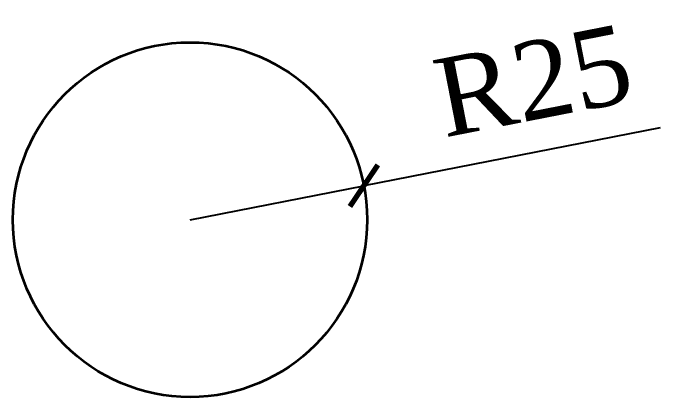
# Model space of a CAD drawing. Header units: millimetres. Extents: x 4980 to 19099, y 3891 to 5773.
# Drawn here: x 10783.7 to 10875, y 5048.8 to 5103 of the extents above; entities that cross this region are included whole.
import ezdxf

# ---------------------------------------------------------------- set-up
doc = ezdxf.new("R2010")
doc.units = ezdxf.units.MM
doc.layers.add('Kıtc-002 Çizgi', color=7, linetype='Continuous')
doc.layers.add('no3_ahşap gorunus on kalın', color=34, linetype='Continuous', lineweight=20)
doc.layers.add('no3_duvar tarama', color=253, linetype='Continuous', lineweight=9)
doc.styles.add('ROMANSTW', font='georgia.ttf')
doc.dimstyles.new('M1', dxfattribs={"dimtxt": 11, "dimasz": 5, "dimexe": 2, "dimexo": 5, "dimgap": 3, "dimtad": 1, "dimdec": 1, "dimzin": 12, "dimdsep": 46, "dimtxsty": 'ROMANSTW', "dimblk": 'ARCHTICK', "dimcen": 0.09, "dimclrd": 251, "dimclre": 251, "dimclrt": 1, "dimadec": 0, "dimazin": 0, "dimtfac": 1, "dimtdec": 1, "dimtix": 1, "dimtmove": 0, "dimatfit": 3, "dimldrblk": 'ARCHTICK', "dimfxl": 1, "dimtolj": 1, "dimtzin": 0, "dimarcsym": 0})

# ---------------------------------------------------------------- blocks, each defined once
blk = doc.blocks.new('_ArchTick')
at = {"layer": 'Kıtc-002 Çizgi', "color": 0, "const_width": 0.15}
blk.add_lwpolyline([(-0.5, -0.5), (0.5, 0.5)], dxfattribs=at)
blk = doc.blocks.new('*D118')
at = {"layer": 'Defpoints', "color": 0, "transparency": 16777216}
for p in [(10833.244, 5078.639), (10808.708, 5073.845)]:
    blk.add_point(p, dxfattribs=at)
at = {"layer": 'no3_duvar tarama', "color": 251, "lineweight": -2, "transparency": 16777216}
for p in [(10875.048, 5086.807), (10808.708, 5073.845)]:
    blk.add_line(p, (10833.244, 5078.639), dxfattribs=at)
at = {"layer": 'no3_duvar tarama', "color": 251, "lineweight": -2, "transparency": 16777216, "xscale": 5, "yscale": 5, "zscale": 5, "rotation": 191.0550083856577}
blk.add_blockref('_ArchTick', (10833.244, 5078.639), dxfattribs=at)
at = {"layer": 'no3_duvar tarama', "color": 1, "transparency": 16777216, "insert": (10857.156, 5093.393), "char_height": 11, "attachment_point": 5, "rotation": 11.05501, "style": 'ROMANSTW'}
blk.add_mtext('\\A1;R25', dxfattribs=at)

msp = doc.modelspace()

# ---------------------------------------------------------------- linework, layer by layer
at = {"layer": 'no3_ahşap gorunus on kalın', "lineweight": 35}
msp.add_circle((10808.708, 5073.845), 25, dxfattribs=at)

# ---------------------------------------------------------------- dimensions: what is measured, and where the dimension line sits
at = {"layer": 'no3_duvar tarama'}
dim = msp.add_radius_dim(center=(10808.708, 5073.845), mpoint=(10833.244, 5078.639), dimstyle='M1', dxfattribs=at)
dim.commit()
dim.dimension.update_dxf_attribs({"geometry": '*D118', "text_midpoint": (10857.156, 5093.393)})

doc.saveas('drawing.dxf')
